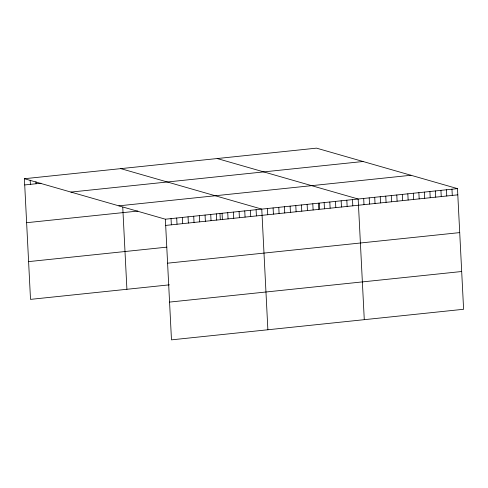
<?xml version="1.0" encoding="UTF-8"?>
<svg xmlns="http://www.w3.org/2000/svg" width="488" height="488" viewBox="0 0 488 488"><rect width="100%" height="100%" fill="white"/><g stroke="black" fill="none" stroke-linecap="round" stroke-linejoin="round"><path stroke-width="0.73" d="M24.4 178.724L316.523 148.145L457.488 188.624L463.6 309.276L171.477 339.855L165.365 219.204L24.4 178.724L30.512 299.376L169.446 284.833M24.717 184.946L41.016 183.238M70.919 192.083L363.041 161.504M118.846 205.844L410.969 175.265M26.627 222.705L137.915 211.06M165.365 219.204L457.488 188.624M165.676 225.419L457.805 194.84M28.597 261.617L166.823 247.148M167.591 263.185L459.714 232.605M169.562 302.09L461.685 271.511M217.203 158.545L358.168 199.019L364.28 319.67M120.798 168.635L261.763 209.108L267.875 329.76M451.967 189.198L452.285 195.42M446.453 189.777L446.77 195.993M440.932 190.357L441.25 196.572M435.418 190.93L435.729 197.152M429.897 191.51L430.215 197.725M424.383 192.089L424.694 198.305M418.863 192.662L419.18 198.884M413.342 193.242L413.659 199.458M407.828 193.821L408.139 200.037M402.307 194.401L402.624 200.617M396.793 194.974L397.104 201.196M391.272 195.554L391.59 201.77M385.758 196.133L386.069 202.349M380.237 196.707L380.555 202.929M374.717 197.286L375.034 203.502M369.202 197.866L369.514 204.082M363.682 198.439L363.999 204.661M352.495 199.61L352.812 205.832M346.822 200.208L347.139 206.424M341.155 200.8L341.466 207.016M335.482 201.391L335.799 207.614M329.815 201.989L330.126 208.205M324.142 202.581L324.459 208.797M319.317 203.246L319.597 208.803M318.469 203.173L318.786 209.395M312.802 203.77L313.113 209.986M307.129 204.362L307.446 210.578M301.462 204.954L301.773 211.17M295.789 205.546L296.106 211.768M290.116 206.143L290.433 212.359M284.449 206.735L284.76 212.951M278.776 207.327L279.093 213.549M273.103 207.925L273.42 214.141M267.436 208.516L267.747 214.732M256.096 209.706L256.407 215.922M250.423 210.297L250.74 216.513M244.75 210.889L245.067 217.111M239.083 211.487L239.394 217.703M233.41 212.079L233.728 218.295M227.744 212.67L228.055 218.886M222.071 213.262L222.388 219.484M219.99 213.64L220.277 219.197M216.398 213.86L216.715 220.076M210.731 214.452L211.042 220.667M205.058 215.043L205.375 221.265M199.385 215.641L199.702 221.857M193.718 216.233L194.029 222.449M188.045 216.825L188.362 223.046M182.378 217.422L182.689 223.638M176.705 218.014L177.022 224.23M171.032 218.606L171.349 224.828M122.756 207.223L126.91 289.286M35.953 181.682L36.057 183.756M30.177 180.206L30.384 184.348"/></g></svg>
